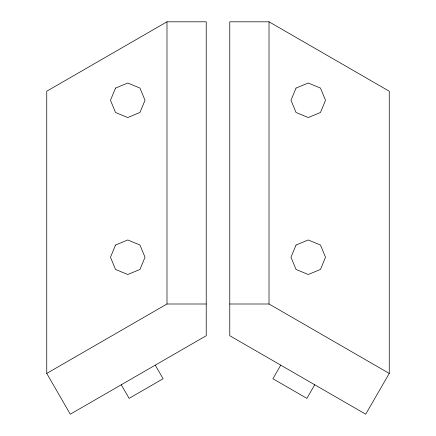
<?xml version="1.0" encoding="UTF-8"?>
<svg xmlns="http://www.w3.org/2000/svg" width="436" height="436" viewBox="0 0 436 436"><rect width="100%" height="100%" fill="white"/><g stroke="black" fill="none" stroke-linecap="round" stroke-linejoin="round"><path stroke-width="0.65" d="M389.25 373.423L269.012 304.001L269.012 21.8L229.772 21.8L229.772 335.72L365.706 414.2L389.25 373.423L389.25 91.217L269.012 21.8M280.746 365.15L272.898 378.742L306.879 398.362L314.727 384.77M166.988 21.8L46.75 91.217L46.75 373.423L70.294 414.2L206.228 335.72L206.228 21.8L166.988 21.8L166.988 304.001L46.75 373.423M166.988 304.001L206.228 304.001M229.772 304.001L269.012 304.001M155.254 365.15L163.102 378.742L129.121 398.362L121.273 384.77M115.54 88.072L110.482 100.28L115.54 112.488L127.748 117.546L139.956 112.488L145.014 100.28L139.956 88.072L127.748 83.014L115.54 88.072M115.54 245.032L110.482 257.24L115.54 269.448L127.748 274.506L139.956 269.448L145.014 257.24L139.956 245.032L127.748 239.974L115.54 245.032M296.044 88.072L290.986 100.28L296.044 112.488L308.252 117.546L320.46 112.488L325.518 100.28L320.46 88.072L308.252 83.014L296.044 88.072M296.044 245.032L290.986 257.24L296.044 269.448L308.252 274.506L320.46 269.448L325.518 257.24L320.46 245.032L308.252 239.974L296.044 245.032"/></g></svg>
